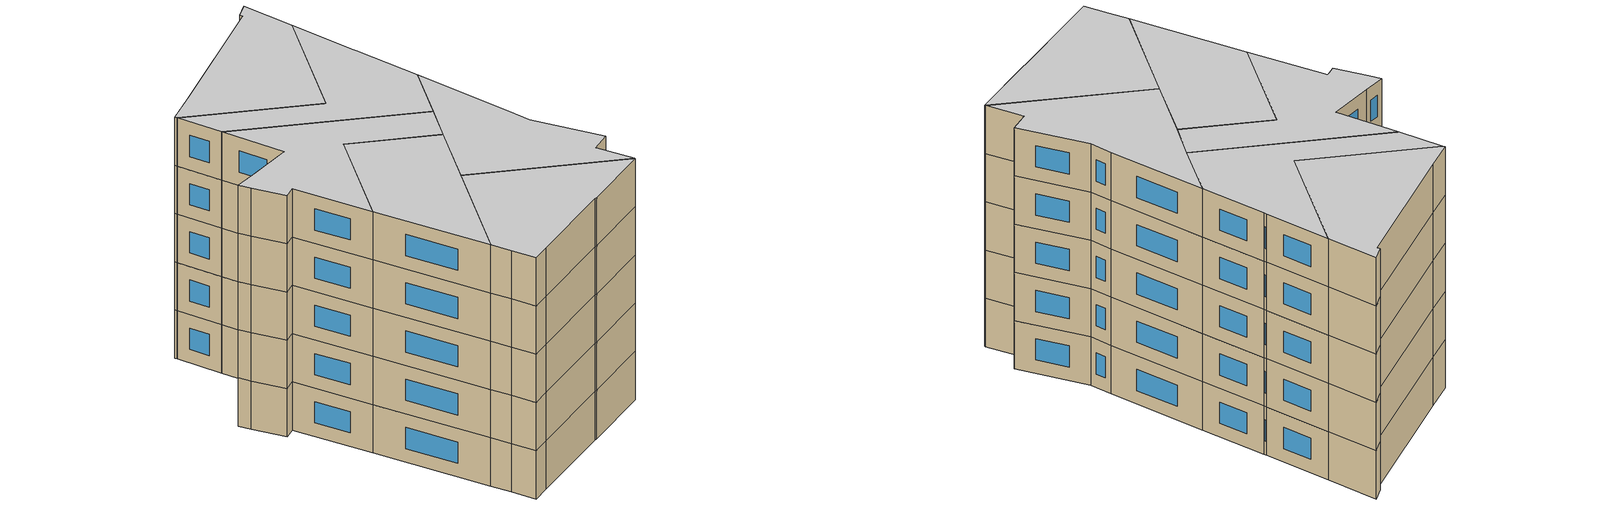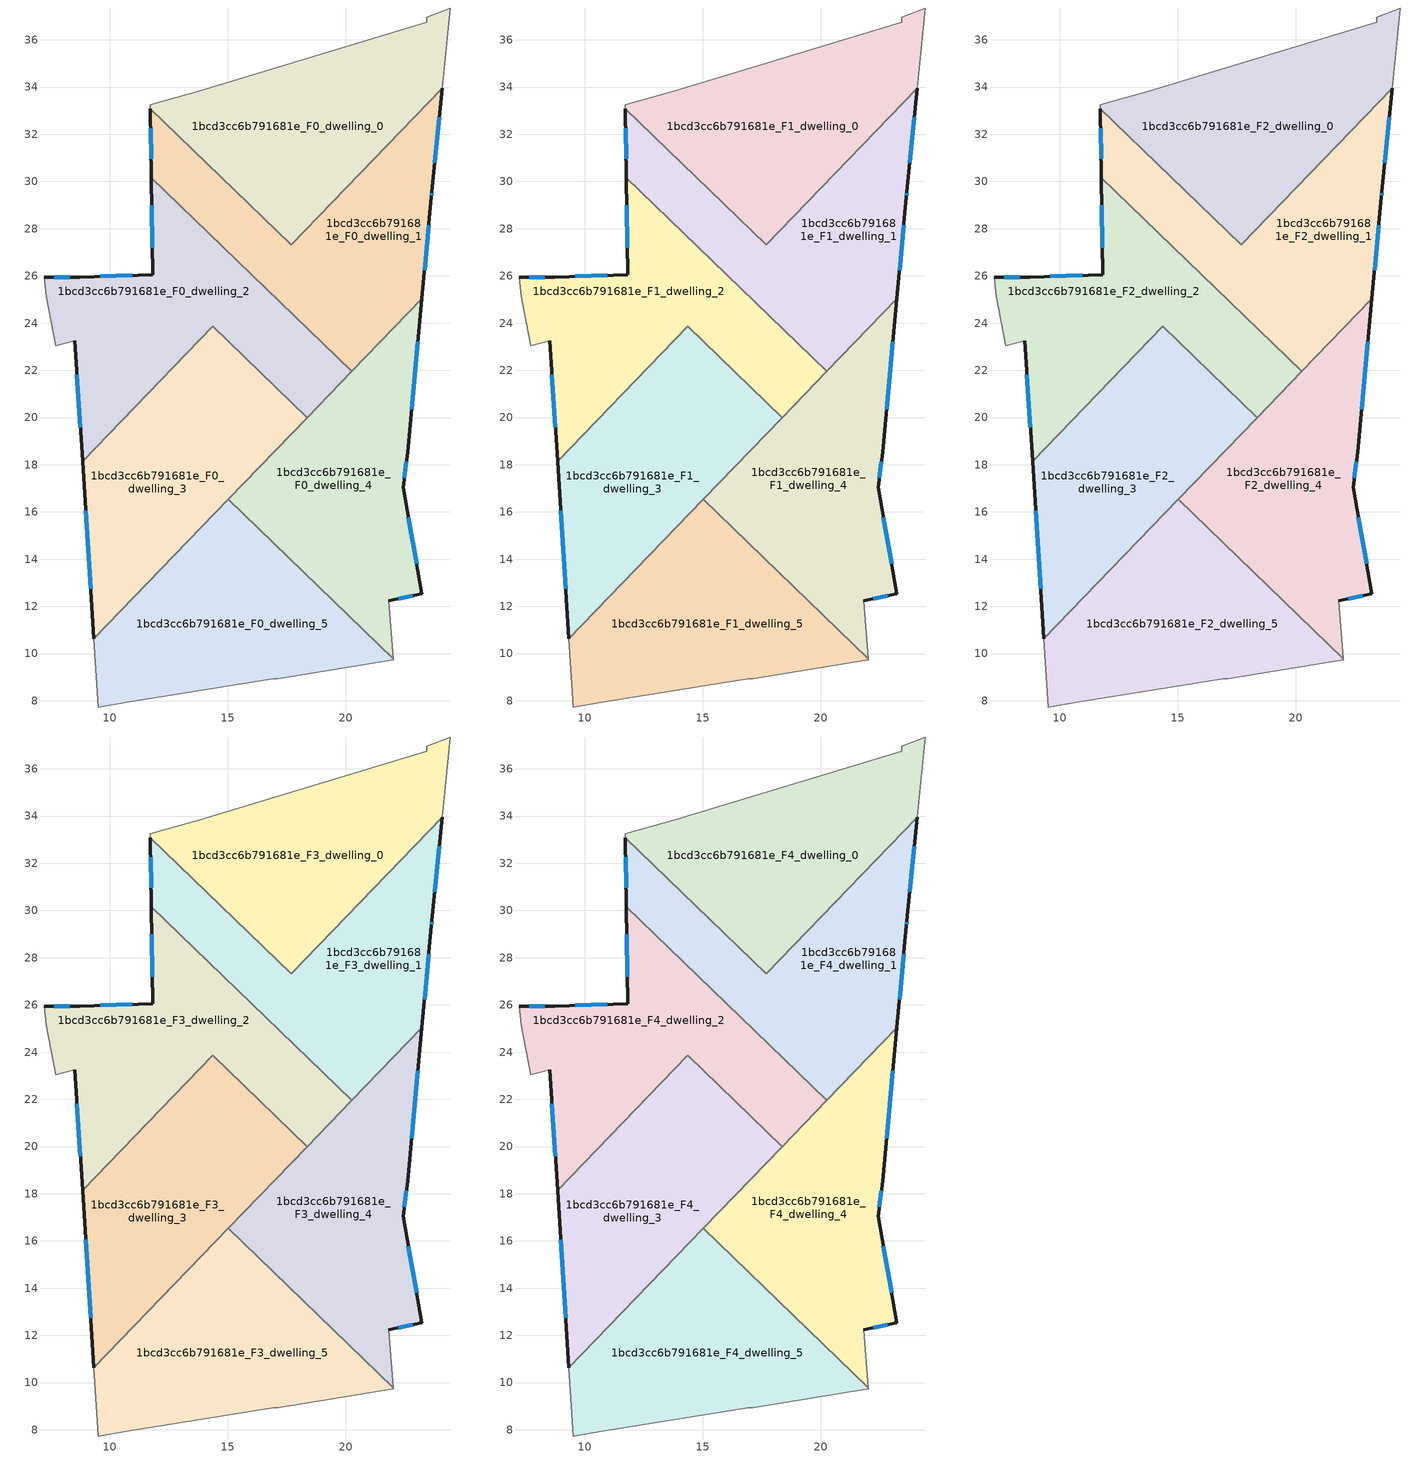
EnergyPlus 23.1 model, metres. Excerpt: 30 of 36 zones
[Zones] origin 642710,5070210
1bcd3cc6b791681e_F0_dwelling_0
 floor ground (EU_floor_Construction): 24.44,37.35 24.1,33.94 17.71,27.32 11.73,33.08 11.73,33.25 13.83,33.85 23.44,36.75 23.44,36.95 z0
 wall adiabatic (EU_wall_Construction): 24.1,33.94 24.44,37.35 23.44,36.95 23.44,36.75 13.83,33.85 11.73,33.25 11.73,33.08 z0:3
 wall to 1bcd3cc6b791681e_F0_dwelling_1 (EU_wall_Construction): 11.73,33.08 17.71,27.32 24.1,33.94 z0:3
1bcd3cc6b791681e_F0_dwelling_1
 floor ground (EU_floor_Construction): 24.1,33.94 23.66,29.57 23.64,29.35 23.24,25.03 20.27,21.95 11.78,30.15 11.73,33.08 17.71,27.32 z0
 wall outside (EU_wall_Construction): 23.24,25.03 23.64,29.35 23.66,29.57 24.1,33.94 / 11.73,33.08 11.78,30.15 z0:3
 wall to 1bcd3cc6b791681e_F0_dwelling_2 (EU_wall_Construction): 11.77,30.15 20.27,21.95 z0:3
 wall to 1bcd3cc6b791681e_F0_dwelling_4 (EU_wall_Construction): 20.27,21.95 23.24,25.03 z0:3
 window (EU_Window_Construction): 23.79,30.8 23.98,32.72 / 23.65,29.41 23.66,29.51 / 23.35,26.24 23.53,28.14 / 11.75,32.26 11.76,30.97 z0.84:2.16
1bcd3cc6b791681e_F0_dwelling_2
 floor ground (EU_floor_Construction): 20.27,21.95 18.38,20 14.38,23.87 8.86,18.15 8.53,23.25 7.73,23.04 7.33,25.15 7.23,25.95 8.73,25.95 11.83,26.05 11.78,30.15 z0
 wall outside (EU_wall_Construction): 11.78,30.15 11.83,26.05 8.73,25.95 7.23,25.95 / 8.53,23.25 8.86,18.15 z0:3
 wall adiabatic (EU_wall_Construction): 7.23,25.95 7.33,25.15 7.73,23.04 8.53,23.25 z0:3
 wall to 1bcd3cc6b791681e_F0_dwelling_3 (EU_wall_Construction): 8.86,18.15 14.38,23.87 18.38,20 z0:3
 wall to 1bcd3cc6b791681e_F0_dwelling_4 (EU_wall_Construction): 18.38,20 20.27,21.95 z0:3
 window (EU_Window_Construction): 8.31,25.95 7.65,25.95 / 10.96,26.02 9.6,25.97 / 11.79,29 11.81,27.2 / 8.62,21.82 8.76,19.58 z0.84:2.16
1bcd3cc6b791681e_F0_dwelling_3
 floor ground (EU_floor_Construction): 18.38,20 9.34,10.63 8.86,18.15 14.38,23.87 z0
 wall outside (EU_wall_Construction): 8.86,18.15 9.34,10.63 z0:3
 wall to 1bcd3cc6b791681e_F0_dwelling_5 (EU_wall_Construction): 9.34,10.63 15.03,16.53 z0:3
 wall to 1bcd3cc6b791681e_F0_dwelling_4 (EU_wall_Construction): 15.03,16.53 18.38,20 z0:3
 window (EU_Window_Construction): 8.99,16.04 9.21,12.74 z0.84:2.16
1bcd3cc6b791681e_F0_dwelling_4
 floor ground (EU_floor_Construction): 23.24,25.03 22.64,18.54 22.44,17.04 23.23,12.53 21.83,12.23 22.03,9.78 15.04,16.53 z0
 wall outside (EU_wall_Construction): 21.83,12.23 23.23,12.53 22.44,17.04 22.64,18.54 23.24,25.03 z0:3
 wall adiabatic (EU_wall_Construction): 22.03,9.78 21.83,12.23 z0:3
 wall to 1bcd3cc6b791681e_F0_dwelling_5 (EU_wall_Construction): 15.03,16.53 22.03,9.78 z0:3
 window (EU_Window_Construction): 22.8,20.36 23.07,23.21 / 22.49,17.46 22.58,18.12 / 23.01,13.79 22.66,15.78 / 22.23,12.32 22.84,12.45 z0.84:2.16
1bcd3cc6b791681e_F0_dwelling_5
 floor ground (EU_floor_Construction): 22.03,9.78 22.03,9.73 17.13,8.93 16.93,8.93 10.72,7.93 9.52,7.73 9.43,9.33 9.34,10.63 15.04,16.53 z0
 wall adiabatic (EU_wall_Construction): 9.34,10.63 9.43,9.33 9.52,7.73 10.72,7.93 16.93,8.93 17.13,8.93 22.03,9.73 22.03,9.78 z0:3
1bcd3cc6b791681e_F1_dwelling_0
 floor to 1bcd3cc6b791681e_F0_dwelling_0 (EU_floor_Construction): 24.44,37.35 24.1,33.94 17.71,27.32 11.73,33.08 11.73,33.25 13.83,33.85 23.44,36.75 23.44,36.95 z3
 wall adiabatic (EU_wall_Construction): 24.1,33.94 24.44,37.35 23.44,36.95 23.44,36.75 13.83,33.85 11.73,33.25 11.73,33.08 z3:6
 wall to 1bcd3cc6b791681e_F1_dwelling_1 (EU_wall_Construction): 11.73,33.08 17.71,27.32 24.1,33.94 z3:6
1bcd3cc6b791681e_F1_dwelling_1
 floor to 1bcd3cc6b791681e_F0_dwelling_1 (EU_floor_Construction): 24.1,33.94 23.66,29.57 23.64,29.35 23.24,25.03 20.27,21.95 11.77,30.15 11.73,33.08 17.71,27.32 z3
 wall outside (EU_wall_Construction): 23.24,25.03 23.64,29.35 23.66,29.57 24.1,33.94 / 11.73,33.08 11.78,30.15 z3:6
 wall to 1bcd3cc6b791681e_F1_dwelling_2 (EU_wall_Construction): 11.77,30.15 20.27,21.95 z3:6
 wall to 1bcd3cc6b791681e_F1_dwelling_4 (EU_wall_Construction): 20.27,21.95 23.24,25.03 z3:6
 window (EU_Window_Construction): 23.79,30.8 23.98,32.72 / 23.65,29.41 23.66,29.51 / 23.35,26.24 23.53,28.14 / 11.75,32.26 11.76,30.97 z3.84:5.16
1bcd3cc6b791681e_F1_dwelling_2
 floor to 1bcd3cc6b791681e_F0_dwelling_2 (EU_floor_Construction): 20.27,21.95 18.38,20 14.38,23.87 8.86,18.15 8.53,23.25 7.73,23.04 7.33,25.15 7.23,25.95 8.73,25.95 11.83,26.05 11.77,30.15 z3
 wall outside (EU_wall_Construction): 11.78,30.15 11.83,26.05 8.73,25.95 7.23,25.95 / 8.53,23.25 8.86,18.15 z3:6
 wall adiabatic (EU_wall_Construction): 7.23,25.95 7.33,25.15 7.73,23.04 8.53,23.25 z3:6
 wall to 1bcd3cc6b791681e_F1_dwelling_3 (EU_wall_Construction): 8.86,18.15 14.38,23.87 18.38,20 z3:6
 wall to 1bcd3cc6b791681e_F1_dwelling_4 (EU_wall_Construction): 18.38,20 20.27,21.95 z3:6
 window (EU_Window_Construction): 8.31,25.95 7.65,25.95 / 10.96,26.02 9.6,25.97 / 11.79,29 11.81,27.2 / 8.62,21.82 8.76,19.58 z3.84:5.16
1bcd3cc6b791681e_F1_dwelling_3
 floor to 1bcd3cc6b791681e_F0_dwelling_3 (EU_floor_Construction): 18.38,20 9.34,10.63 8.86,18.15 14.38,23.87 z3
 wall outside (EU_wall_Construction): 8.86,18.15 9.34,10.63 z3:6
 wall to 1bcd3cc6b791681e_F1_dwelling_5 (EU_wall_Construction): 9.34,10.63 15.03,16.53 z3:6
 wall to 1bcd3cc6b791681e_F1_dwelling_4 (EU_wall_Construction): 15.03,16.53 18.38,20 z3:6
 window (EU_Window_Construction): 8.99,16.04 9.21,12.74 z3.84:5.16
1bcd3cc6b791681e_F1_dwelling_4
 floor to 1bcd3cc6b791681e_F0_dwelling_4 (EU_floor_Construction): 23.24,25.03 22.64,18.54 22.44,17.04 23.23,12.53 21.83,12.23 22.03,9.78 15.03,16.53 z3
 wall outside (EU_wall_Construction): 21.83,12.23 23.23,12.53 22.44,17.04 22.64,18.54 23.24,25.03 z3:6
 wall adiabatic (EU_wall_Construction): 22.03,9.78 21.83,12.23 z3:6
 wall to 1bcd3cc6b791681e_F1_dwelling_5 (EU_wall_Construction): 15.03,16.53 22.03,9.78 z3:6
 window (EU_Window_Construction): 22.8,20.36 23.07,23.21 / 22.49,17.46 22.58,18.12 / 23.01,13.79 22.66,15.78 / 22.23,12.32 22.84,12.45 z3.84:5.16
1bcd3cc6b791681e_F1_dwelling_5
 floor to 1bcd3cc6b791681e_F0_dwelling_5 (EU_floor_Construction): 22.03,9.78 22.03,9.73 17.13,8.93 16.93,8.93 10.72,7.93 9.52,7.73 9.42,9.33 9.34,10.63 15.03,16.53 z3
 wall adiabatic (EU_wall_Construction): 9.34,10.63 9.43,9.33 9.52,7.73 10.72,7.93 16.93,8.93 17.13,8.93 22.03,9.73 22.03,9.78 z3:6
1bcd3cc6b791681e_F2_dwelling_0
 floor to 1bcd3cc6b791681e_F1_dwelling_0 (EU_floor_Construction): 24.44,37.35 24.1,33.94 17.71,27.32 11.73,33.08 11.73,33.25 13.83,33.85 23.44,36.75 23.44,36.95 z6
 wall adiabatic (EU_wall_Construction): 24.1,33.94 24.44,37.35 23.44,36.95 23.44,36.75 13.83,33.85 11.73,33.25 11.73,33.08 z6:9
 wall to 1bcd3cc6b791681e_F2_dwelling_1 (EU_wall_Construction): 11.73,33.08 17.71,27.32 24.1,33.94 z6:9
1bcd3cc6b791681e_F2_dwelling_1
 floor to 1bcd3cc6b791681e_F1_dwelling_1 (EU_floor_Construction): 24.1,33.94 23.66,29.57 23.64,29.35 23.24,25.03 20.27,21.95 11.77,30.15 11.73,33.08 17.71,27.32 z6
 wall outside (EU_wall_Construction): 23.24,25.03 23.64,29.35 23.66,29.57 24.1,33.94 / 11.73,33.08 11.78,30.15 z6:9
 wall to 1bcd3cc6b791681e_F2_dwelling_2 (EU_wall_Construction): 11.77,30.15 20.27,21.95 z6:9
 wall to 1bcd3cc6b791681e_F2_dwelling_4 (EU_wall_Construction): 20.27,21.95 23.24,25.03 z6:9
 window (EU_Window_Construction): 23.79,30.8 23.98,32.72 / 23.65,29.41 23.66,29.51 / 23.35,26.24 23.53,28.14 / 11.75,32.26 11.76,30.97 z6.84:8.16
1bcd3cc6b791681e_F2_dwelling_2
 floor to 1bcd3cc6b791681e_F1_dwelling_2 (EU_floor_Construction): 20.27,21.95 18.38,20 14.38,23.87 8.86,18.15 8.53,23.25 7.73,23.04 7.33,25.15 7.23,25.95 8.73,25.95 11.83,26.05 11.77,30.15 z6
 wall outside (EU_wall_Construction): 11.78,30.15 11.83,26.05 8.73,25.95 7.23,25.95 / 8.53,23.25 8.86,18.15 z6:9
 wall adiabatic (EU_wall_Construction): 7.23,25.95 7.33,25.15 7.73,23.04 8.53,23.25 z6:9
 wall to 1bcd3cc6b791681e_F2_dwelling_3 (EU_wall_Construction): 8.86,18.15 14.38,23.87 18.38,20 z6:9
 wall to 1bcd3cc6b791681e_F2_dwelling_4 (EU_wall_Construction): 18.38,20 20.27,21.95 z6:9
 window (EU_Window_Construction): 8.31,25.95 7.65,25.95 / 10.96,26.02 9.6,25.97 / 11.79,29 11.81,27.2 / 8.62,21.82 8.76,19.58 z6.84:8.16
1bcd3cc6b791681e_F2_dwelling_3
 floor to 1bcd3cc6b791681e_F1_dwelling_3 (EU_floor_Construction): 18.38,20 9.34,10.63 8.86,18.15 14.38,23.87 z6
 wall outside (EU_wall_Construction): 8.86,18.15 9.34,10.63 z6:9
 wall to 1bcd3cc6b791681e_F2_dwelling_5 (EU_wall_Construction): 9.34,10.63 15.03,16.53 z6:9
 wall to 1bcd3cc6b791681e_F2_dwelling_4 (EU_wall_Construction): 15.03,16.53 18.38,20 z6:9
 window (EU_Window_Construction): 8.99,16.04 9.21,12.74 z6.84:8.16
1bcd3cc6b791681e_F2_dwelling_4
 floor to 1bcd3cc6b791681e_F1_dwelling_4 (EU_floor_Construction): 23.24,25.03 22.64,18.54 22.44,17.04 23.23,12.53 21.83,12.23 22.03,9.78 15.03,16.53 z6
 wall outside (EU_wall_Construction): 21.83,12.23 23.23,12.53 22.44,17.04 22.64,18.54 23.24,25.03 z6:9
 wall adiabatic (EU_wall_Construction): 22.03,9.78 21.83,12.23 z6:9
 wall to 1bcd3cc6b791681e_F2_dwelling_5 (EU_wall_Construction): 15.03,16.53 22.03,9.78 z6:9
 window (EU_Window_Construction): 22.8,20.36 23.07,23.21 / 22.49,17.46 22.58,18.12 / 23.01,13.79 22.66,15.78 / 22.23,12.32 22.84,12.45 z6.84:8.16
1bcd3cc6b791681e_F2_dwelling_5
 floor to 1bcd3cc6b791681e_F1_dwelling_5 (EU_floor_Construction): 22.03,9.78 22.03,9.73 17.13,8.93 16.93,8.93 10.72,7.93 9.52,7.73 9.42,9.33 9.34,10.63 15.03,16.53 z6
 wall adiabatic (EU_wall_Construction): 9.34,10.63 9.43,9.33 9.52,7.73 10.72,7.93 16.93,8.93 17.13,8.93 22.03,9.73 22.03,9.78 z6:9
1bcd3cc6b791681e_F3_dwelling_0
 floor to 1bcd3cc6b791681e_F2_dwelling_0 (EU_floor_Construction): 24.44,37.35 24.1,33.94 17.71,27.32 11.73,33.08 11.73,33.25 13.83,33.85 23.44,36.75 23.44,36.95 z9
 wall adiabatic (EU_wall_Construction): 24.1,33.94 24.44,37.35 23.44,36.95 23.44,36.75 13.83,33.85 11.73,33.25 11.73,33.08 z9:12
 wall to 1bcd3cc6b791681e_F3_dwelling_1 (EU_wall_Construction): 11.73,33.08 17.71,27.32 24.1,33.94 z9:12
1bcd3cc6b791681e_F3_dwelling_1
 floor to 1bcd3cc6b791681e_F2_dwelling_1 (EU_floor_Construction): 24.1,33.94 23.66,29.57 23.64,29.35 23.24,25.03 20.27,21.95 11.77,30.15 11.73,33.08 17.71,27.32 z9
 wall outside (EU_wall_Construction): 23.24,25.03 23.64,29.35 23.66,29.57 24.1,33.94 / 11.73,33.08 11.78,30.15 z9:12
 wall to 1bcd3cc6b791681e_F3_dwelling_2 (EU_wall_Construction): 11.77,30.15 20.27,21.95 z9:12
 wall to 1bcd3cc6b791681e_F3_dwelling_4 (EU_wall_Construction): 20.27,21.95 23.24,25.03 z9:12
 window (EU_Window_Construction): 23.79,30.8 23.98,32.72 / 23.65,29.41 23.66,29.51 / 23.35,26.24 23.53,28.14 / 11.75,32.26 11.76,30.97 z9.84:11.16
1bcd3cc6b791681e_F3_dwelling_2
 floor to 1bcd3cc6b791681e_F2_dwelling_2 (EU_floor_Construction): 20.27,21.95 18.38,20 14.38,23.87 8.86,18.15 8.53,23.25 7.73,23.04 7.33,25.15 7.23,25.95 8.73,25.95 11.83,26.05 11.77,30.15 z9
 wall outside (EU_wall_Construction): 11.78,30.15 11.83,26.05 8.73,25.95 7.23,25.95 / 8.53,23.25 8.86,18.15 z9:12
 wall adiabatic (EU_wall_Construction): 7.23,25.95 7.33,25.15 7.73,23.04 8.53,23.25 z9:12
 wall to 1bcd3cc6b791681e_F3_dwelling_3 (EU_wall_Construction): 8.86,18.15 14.38,23.87 18.38,20 z9:12
 wall to 1bcd3cc6b791681e_F3_dwelling_4 (EU_wall_Construction): 18.38,20 20.27,21.95 z9:12
 window (EU_Window_Construction): 8.31,25.95 7.65,25.95 / 10.96,26.02 9.6,25.97 / 11.79,29 11.81,27.2 / 8.62,21.82 8.76,19.58 z9.84:11.16
1bcd3cc6b791681e_F3_dwelling_3
 floor to 1bcd3cc6b791681e_F2_dwelling_3 (EU_floor_Construction): 18.38,20 9.34,10.63 8.86,18.15 14.38,23.87 z9
 wall outside (EU_wall_Construction): 8.86,18.15 9.34,10.63 z9:12
 wall to 1bcd3cc6b791681e_F3_dwelling_5 (EU_wall_Construction): 9.34,10.63 15.03,16.53 z9:12
 wall to 1bcd3cc6b791681e_F3_dwelling_4 (EU_wall_Construction): 15.03,16.53 18.38,20 z9:12
 window (EU_Window_Construction): 8.99,16.04 9.21,12.74 z9.84:11.16
1bcd3cc6b791681e_F3_dwelling_4
 floor to 1bcd3cc6b791681e_F2_dwelling_4 (EU_floor_Construction): 23.24,25.03 22.64,18.54 22.44,17.04 23.23,12.53 21.83,12.23 22.03,9.78 15.03,16.53 z9
 wall outside (EU_wall_Construction): 21.83,12.23 23.23,12.53 22.44,17.04 22.64,18.54 23.24,25.03 z9:12
 wall adiabatic (EU_wall_Construction): 22.03,9.78 21.83,12.23 z9:12
 wall to 1bcd3cc6b791681e_F3_dwelling_5 (EU_wall_Construction): 15.03,16.53 22.03,9.78 z9:12
 window (EU_Window_Construction): 22.8,20.36 23.07,23.21 / 22.49,17.46 22.58,18.12 / 23.01,13.79 22.66,15.78 / 22.23,12.32 22.84,12.45 z9.84:11.16
1bcd3cc6b791681e_F3_dwelling_5
 floor to 1bcd3cc6b791681e_F2_dwelling_5 (EU_floor_Construction): 22.03,9.78 22.03,9.73 17.13,8.93 16.93,8.93 10.72,7.93 9.52,7.73 9.42,9.33 9.34,10.63 15.03,16.53 z9
 wall adiabatic (EU_wall_Construction): 9.34,10.63 9.43,9.33 9.52,7.73 10.72,7.93 16.93,8.93 17.13,8.93 22.03,9.73 22.03,9.78 z9:12
1bcd3cc6b791681e_F4_dwelling_0
 floor to 1bcd3cc6b791681e_F3_dwelling_0 (EU_floor_Construction): 24.44,37.35 24.1,33.94 17.71,27.32 11.73,33.08 11.73,33.25 13.83,33.85 23.44,36.75 23.44,36.95 z12
 wall adiabatic (EU_wall_Construction): 24.1,33.94 24.44,37.35 23.44,36.95 23.44,36.75 13.83,33.85 11.73,33.25 11.73,33.08 z12:15
 wall to 1bcd3cc6b791681e_F4_dwelling_1 (EU_wall_Construction): 11.73,33.08 17.71,27.32 24.1,33.94 z12:15
 ceiling to 1bcd3cc6b791681e_F5_dwelling_0 (EU_floor_Construction): 24.1,33.94 24.44,37.35 23.44,36.95 23.44,36.75 13.83,33.85 11.73,33.25 11.73,33.08 17.71,27.32 z15
1bcd3cc6b791681e_F4_dwelling_1
 floor to 1bcd3cc6b791681e_F3_dwelling_1 (EU_floor_Construction): 24.1,33.94 23.66,29.57 23.64,29.35 23.24,25.03 20.27,21.95 11.77,30.15 11.73,33.08 17.71,27.32 z12
 wall outside (EU_wall_Construction): 23.24,25.03 23.64,29.35 23.66,29.57 24.1,33.94 / 11.73,33.08 11.78,30.15 z12:15
 wall to 1bcd3cc6b791681e_F4_dwelling_2 (EU_wall_Construction): 11.77,30.15 20.27,21.95 z12:15
 wall to 1bcd3cc6b791681e_F4_dwelling_4 (EU_wall_Construction): 20.27,21.95 23.24,25.03 z12:15
 window (EU_Window_Construction): 23.79,30.8 23.98,32.72 / 23.65,29.41 23.66,29.51 / 23.35,26.24 23.53,28.14 / 11.75,32.26 11.76,30.97 z12.84:14.16
 ceiling to 1bcd3cc6b791681e_F5_dwelling_1 (EU_floor_Construction): 23.24,25.03 23.64,29.35 23.66,29.57 24.1,33.94 17.71,27.32 11.73,33.08 11.77,30.15 20.27,21.95 z15
1bcd3cc6b791681e_F4_dwelling_2
 floor to 1bcd3cc6b791681e_F3_dwelling_2 (EU_floor_Construction): 20.27,21.95 18.38,20 14.38,23.87 8.86,18.15 8.53,23.25 7.73,23.04 7.33,25.15 7.23,25.95 8.73,25.95 11.83,26.05 11.77,30.15 z12
 wall outside (EU_wall_Construction): 11.78,30.15 11.83,26.05 8.73,25.95 7.23,25.95 / 8.53,23.25 8.86,18.15 z12:15
 wall adiabatic (EU_wall_Construction): 7.23,25.95 7.33,25.15 7.73,23.04 8.53,23.25 z12:15
 wall to 1bcd3cc6b791681e_F4_dwelling_3 (EU_wall_Construction): 8.86,18.15 14.38,23.87 18.38,20 z12:15
 wall to 1bcd3cc6b791681e_F4_dwelling_4 (EU_wall_Construction): 18.38,20 20.27,21.95 z12:15
 window (EU_Window_Construction): 8.31,25.95 7.65,25.95 / 10.96,26.02 9.6,25.97 / 11.79,29 11.81,27.2 / 8.62,21.82 8.76,19.58 z12.84:14.16
 ceiling to 1bcd3cc6b791681e_F5_dwelling_2 (EU_floor_Construction): 18.38,20 20.27,21.95 11.77,30.15 11.83,26.05 8.73,25.95 7.23,25.95 7.33,25.15 7.73,23.04 8.53,23.25 8.86,18.15 14.38,23.87 z15
1bcd3cc6b791681e_F4_dwelling_3
 floor to 1bcd3cc6b791681e_F3_dwelling_3 (EU_floor_Construction): 18.38,20 9.34,10.63 8.86,18.15 14.38,23.87 z12
 wall outside (EU_wall_Construction): 8.86,18.15 9.34,10.63 z12:15
 wall to 1bcd3cc6b791681e_F4_dwelling_5 (EU_wall_Construction): 9.34,10.63 15.03,16.53 z12:15
 wall to 1bcd3cc6b791681e_F4_dwelling_4 (EU_wall_Construction): 15.03,16.53 18.38,20 z12:15
 window (EU_Window_Construction): 8.99,16.04 9.21,12.74 z12.84:14.16
 ceiling to 1bcd3cc6b791681e_F5_dwelling_3 (EU_floor_Construction): 9.34,10.63 18.38,20 14.38,23.87 8.86,18.15 z15
1bcd3cc6b791681e_F4_dwelling_4
 floor to 1bcd3cc6b791681e_F3_dwelling_4 (EU_floor_Construction): 23.24,25.03 22.64,18.54 22.44,17.04 23.23,12.53 21.83,12.23 22.03,9.78 15.03,16.53 z12
 wall outside (EU_wall_Construction): 21.83,12.23 23.23,12.53 22.44,17.04 22.64,18.54 23.24,25.03 z12:15
 wall adiabatic (EU_wall_Construction): 22.03,9.78 21.83,12.23 z12:15
 wall to 1bcd3cc6b791681e_F4_dwelling_5 (EU_wall_Construction): 15.03,16.53 22.03,9.78 z12:15
 window (EU_Window_Construction): 22.8,20.36 23.07,23.21 / 22.49,17.46 22.58,18.12 / 23.01,13.79 22.66,15.78 / 22.23,12.32 22.84,12.45 z12.84:14.16
 ceiling to 1bcd3cc6b791681e_F5_dwelling_4 (EU_floor_Construction): 22.03,9.78 21.83,12.23 23.23,12.53 22.44,17.04 22.64,18.54 23.24,25.03 15.03,16.53 z15
1bcd3cc6b791681e_F4_dwelling_5
 floor to 1bcd3cc6b791681e_F3_dwelling_5 (EU_floor_Construction): 22.03,9.78 22.03,9.73 17.13,8.93 16.93,8.93 10.72,7.93 9.52,7.73 9.42,9.33 9.34,10.63 15.03,16.53 z12
 wall adiabatic (EU_wall_Construction): 9.34,10.63 9.43,9.33 9.52,7.73 10.72,7.93 16.93,8.93 17.13,8.93 22.03,9.73 22.03,9.78 z12:15
 ceiling to 1bcd3cc6b791681e_F5_dwelling_5 (EU_floor_Construction): 22.03,9.73 22.03,9.78 15.03,16.53 9.34,10.63 9.42,9.33 9.52,7.73 10.72,7.93 16.93,8.93 17.13,8.93 z15
[Building]
EU S2 Campaign: North Axis=0; Terrain=City; Solar Distribution=FullExterior
[Site:Location]
Lyon-Bron: Latitude=45.75; Longitude=5; Time Zone=1; Elevation=198
[SizingPeriod:WeatherFileDays]
AnnualSizingPeriod: Begin Month=1; Begin Day of Month=1; End Month=12; End Day of Month=31; Day of Week for Start Day=Monday; Use Weather File Daylight Saving Period=No; Use Weather File Rain and Snow Indicators=No
[MATERIAL]
EU_InternalMass_Material: Roughness=MediumRough; Thickness=0.1; Conductivity=1; Density=1800; Specific Heat=900; Thermal Absorptance=0.9; Solar Absorptance=0.7; Visible Absorptance=0.7
[MATERIAL:NOMASS] Roughness=MediumRough; Thermal Absorptance=0.9; Solar Absorptance=0.7; Visible Absorptance=0.7
Name | Thermal Resistance
EU_wall_NoMass | 0.776494
EU_floor_NoMass | 0.421597
[WINDOWMATERIAL:SIMPLEGLAZINGSYSTEM]
EU_Window_SimpleGlazing: UFactor=4.24961; Solar Heat Gain Coefficient=0.83; Visible Transmittance=0.83
[CONSTRUCTION]
EU_wall_Construction: EU_wall_NoMass
EU_floor_Construction: EU_floor_NoMass
EU_Window_Construction: EU_Window_SimpleGlazing
EU_InternalMass_Construction: EU_InternalMass_Material
[ZONE] Type=1; Multiplier=1; Ceiling Height=autocalculate; Floor Area=autocalculate; Part of Total Floor Area=Yes
Name | Volume
1bcd3cc6b791681e_F0_dwelling_0; 1bcd3cc6b791681e_F0_dwelling_1; 1bcd3cc6b791681e_F1_dwelling_1; 1bcd3cc6b791681e_F2_dwelling_1; 1bcd3cc6b791681e_F3_dwelling_1; 1bcd3cc6b791681e_F4_dwelling_1 | 175.18
1bcd3cc6b791681e_F1_dwelling_0; 1bcd3cc6b791681e_F2_dwelling_0; 1bcd3cc6b791681e_F3_dwelling_0; 1bcd3cc6b791681e_F4_dwelling_0 | 175.181
1bcd3cc6b791681e_F0_dwelling_2; 1bcd3cc6b791681e_F1_dwelling_2; 1bcd3cc6b791681e_F2_dwelling_2; 1bcd3cc6b791681e_F3_dwelling_2; 1bcd3cc6b791681e_F4_dwelling_2 | 175.185
1bcd3cc6b791681e_F0_dwelling_3; 1bcd3cc6b791681e_F1_dwelling_3; 1bcd3cc6b791681e_F2_dwelling_3; 1bcd3cc6b791681e_F3_dwelling_3; 1bcd3cc6b791681e_F4_dwelling_3 | 175.176
1bcd3cc6b791681e_F0_dwelling_4 | 175.178
1bcd3cc6b791681e_F1_dwelling_4; 1bcd3cc6b791681e_F2_dwelling_4; 1bcd3cc6b791681e_F3_dwelling_4; 1bcd3cc6b791681e_F4_dwelling_4 | 175.179
1bcd3cc6b791681e_F0_dwelling_5 | 175.199
1bcd3cc6b791681e_F1_dwelling_5; 1bcd3cc6b791681e_F2_dwelling_5; 1bcd3cc6b791681e_F3_dwelling_5; 1bcd3cc6b791681e_F4_dwelling_5 | 175.198
[INTERNALMASS] Construction=EU_InternalMass_Construction
Name | Zone or ZoneList | Surface Area
1bcd3cc6b791681e_F0_dwelling_0_EU_InternalMass | 1bcd3cc6b791681e_F0_dwelling_0 | 58.3908
1bcd3cc6b791681e_F0_dwelling_1_EU_InternalMass | 1bcd3cc6b791681e_F0_dwelling_1 | 58.3934
1bcd3cc6b791681e_F0_dwelling_2_EU_InternalMass | 1bcd3cc6b791681e_F0_dwelling_2 | 58.3953
1bcd3cc6b791681e_F0_dwelling_3_EU_InternalMass | 1bcd3cc6b791681e_F0_dwelling_3 | 58.3938
1bcd3cc6b791681e_F0_dwelling_4_EU_InternalMass | 1bcd3cc6b791681e_F0_dwelling_4 | 58.3937
1bcd3cc6b791681e_F0_dwelling_5_EU_InternalMass | 1bcd3cc6b791681e_F0_dwelling_5 | 58.3987
1bcd3cc6b791681e_F1_dwelling_0_EU_InternalMass | 1bcd3cc6b791681e_F1_dwelling_0 | 58.3908
1bcd3cc6b791681e_F1_dwelling_1_EU_InternalMass | 1bcd3cc6b791681e_F1_dwelling_1 | 58.3934
1bcd3cc6b791681e_F1_dwelling_2_EU_InternalMass | 1bcd3cc6b791681e_F1_dwelling_2 | 58.3953
1bcd3cc6b791681e_F1_dwelling_3_EU_InternalMass | 1bcd3cc6b791681e_F1_dwelling_3 | 58.3938
1bcd3cc6b791681e_F1_dwelling_4_EU_InternalMass | 1bcd3cc6b791681e_F1_dwelling_4 | 58.3937
1bcd3cc6b791681e_F1_dwelling_5_EU_InternalMass | 1bcd3cc6b791681e_F1_dwelling_5 | 58.3987
1bcd3cc6b791681e_F2_dwelling_0_EU_InternalMass | 1bcd3cc6b791681e_F2_dwelling_0 | 58.3908
1bcd3cc6b791681e_F2_dwelling_1_EU_InternalMass | 1bcd3cc6b791681e_F2_dwelling_1 | 58.3934
1bcd3cc6b791681e_F2_dwelling_2_EU_InternalMass | 1bcd3cc6b791681e_F2_dwelling_2 | 58.3953
1bcd3cc6b791681e_F2_dwelling_3_EU_InternalMass | 1bcd3cc6b791681e_F2_dwelling_3 | 58.3938
1bcd3cc6b791681e_F2_dwelling_4_EU_InternalMass | 1bcd3cc6b791681e_F2_dwelling_4 | 58.3937
1bcd3cc6b791681e_F2_dwelling_5_EU_InternalMass | 1bcd3cc6b791681e_F2_dwelling_5 | 58.3987
1bcd3cc6b791681e_F3_dwelling_0_EU_InternalMass | 1bcd3cc6b791681e_F3_dwelling_0 | 58.3908
1bcd3cc6b791681e_F3_dwelling_1_EU_InternalMass | 1bcd3cc6b791681e_F3_dwelling_1 | 58.3934
1bcd3cc6b791681e_F3_dwelling_2_EU_InternalMass | 1bcd3cc6b791681e_F3_dwelling_2 | 58.3953
1bcd3cc6b791681e_F3_dwelling_3_EU_InternalMass | 1bcd3cc6b791681e_F3_dwelling_3 | 58.3938
1bcd3cc6b791681e_F3_dwelling_4_EU_InternalMass | 1bcd3cc6b791681e_F3_dwelling_4 | 58.3937
1bcd3cc6b791681e_F3_dwelling_5_EU_InternalMass | 1bcd3cc6b791681e_F3_dwelling_5 | 58.3987
1bcd3cc6b791681e_F4_dwelling_0_EU_InternalMass | 1bcd3cc6b791681e_F4_dwelling_0 | 58.3908
1bcd3cc6b791681e_F4_dwelling_1_EU_InternalMass | 1bcd3cc6b791681e_F4_dwelling_1 | 58.3934
1bcd3cc6b791681e_F4_dwelling_2_EU_InternalMass | 1bcd3cc6b791681e_F4_dwelling_2 | 58.3953
1bcd3cc6b791681e_F4_dwelling_3_EU_InternalMass | 1bcd3cc6b791681e_F4_dwelling_3 | 58.3938
1bcd3cc6b791681e_F4_dwelling_4_EU_InternalMass | 1bcd3cc6b791681e_F4_dwelling_4 | 58.3937
1bcd3cc6b791681e_F4_dwelling_5_EU_InternalMass | 1bcd3cc6b791681e_F4_dwelling_5 | 58.3987
[OTHEREQUIPMENT] Fuel Type=Electricity; Design Level Calculation Method=Watts/Area; Power per Zone Floor Area=1; Fraction Latent=0; Fraction Radiant=0; Fraction Lost=0; Carbon Dioxide Generation Rate=0; EndUse Subcategory=EU_Step8_InternalGains
Name | Zone or ZoneList or Space or SpaceList | Schedule
EU_Step8_InternalGain_1bcd3cc6b791681e_F0_dwelling_0_f000 | 1bcd3cc6b791681e_F0_dwelling_0 | EU_Step8_GainSchedule_1bcd3cc6b791681e_F0_dwelling_0_f000
EU_Step8_InternalGain_1bcd3cc6b791681e_F0_dwelling_1_f000 | 1bcd3cc6b791681e_F0_dwelling_1 | EU_Step8_GainSchedule_1bcd3cc6b791681e_F0_dwelling_1_f000
EU_Step8_InternalGain_1bcd3cc6b791681e_F0_dwelling_2_f000 | 1bcd3cc6b791681e_F0_dwelling_2 | EU_Step8_GainSchedule_1bcd3cc6b791681e_F0_dwelling_2_f000
EU_Step8_InternalGain_1bcd3cc6b791681e_F0_dwelling_3_f000 | 1bcd3cc6b791681e_F0_dwelling_3 | EU_Step8_GainSchedule_1bcd3cc6b791681e_F0_dwelling_3_f000
EU_Step8_InternalGain_1bcd3cc6b791681e_F0_dwelling_4_f000 | 1bcd3cc6b791681e_F0_dwelling_4 | EU_Step8_GainSchedule_1bcd3cc6b791681e_F0_dwelling_4_f000
EU_Step8_InternalGain_1bcd3cc6b791681e_F0_dwelling_5_f000 | 1bcd3cc6b791681e_F0_dwelling_5 | EU_Step8_GainSchedule_1bcd3cc6b791681e_F0_dwelling_5_f000
EU_Step8_InternalGain_1bcd3cc6b791681e_F1_dwelling_0_f000 | 1bcd3cc6b791681e_F1_dwelling_0 | EU_Step8_GainSchedule_1bcd3cc6b791681e_F1_dwelling_0_f000
EU_Step8_InternalGain_1bcd3cc6b791681e_F1_dwelling_1_f000 | 1bcd3cc6b791681e_F1_dwelling_1 | EU_Step8_GainSchedule_1bcd3cc6b791681e_F1_dwelling_1_f000
EU_Step8_InternalGain_1bcd3cc6b791681e_F1_dwelling_2_f000 | 1bcd3cc6b791681e_F1_dwelling_2 | EU_Step8_GainSchedule_1bcd3cc6b791681e_F1_dwelling_2_f000
EU_Step8_InternalGain_1bcd3cc6b791681e_F1_dwelling_3_f000 | 1bcd3cc6b791681e_F1_dwelling_3 | EU_Step8_GainSchedule_1bcd3cc6b791681e_F1_dwelling_3_f000
EU_Step8_InternalGain_1bcd3cc6b791681e_F1_dwelling_4_f000 | 1bcd3cc6b791681e_F1_dwelling_4 | EU_Step8_GainSchedule_1bcd3cc6b791681e_F1_dwelling_4_f000
EU_Step8_InternalGain_1bcd3cc6b791681e_F1_dwelling_5_f000 | 1bcd3cc6b791681e_F1_dwelling_5 | EU_Step8_GainSchedule_1bcd3cc6b791681e_F1_dwelling_5_f000
EU_Step8_InternalGain_1bcd3cc6b791681e_F2_dwelling_0_f000 | 1bcd3cc6b791681e_F2_dwelling_0 | EU_Step8_GainSchedule_1bcd3cc6b791681e_F2_dwelling_0_f000
EU_Step8_InternalGain_1bcd3cc6b791681e_F2_dwelling_1_f000 | 1bcd3cc6b791681e_F2_dwelling_1 | EU_Step8_GainSchedule_1bcd3cc6b791681e_F2_dwelling_1_f000
EU_Step8_InternalGain_1bcd3cc6b791681e_F2_dwelling_2_f000 | 1bcd3cc6b791681e_F2_dwelling_2 | EU_Step8_GainSchedule_1bcd3cc6b791681e_F2_dwelling_2_f000
EU_Step8_InternalGain_1bcd3cc6b791681e_F2_dwelling_3_f000 | 1bcd3cc6b791681e_F2_dwelling_3 | EU_Step8_GainSchedule_1bcd3cc6b791681e_F2_dwelling_3_f000
EU_Step8_InternalGain_1bcd3cc6b791681e_F2_dwelling_4_f000 | 1bcd3cc6b791681e_F2_dwelling_4 | EU_Step8_GainSchedule_1bcd3cc6b791681e_F2_dwelling_4_f000
EU_Step8_InternalGain_1bcd3cc6b791681e_F2_dwelling_5_f000 | 1bcd3cc6b791681e_F2_dwelling_5 | EU_Step8_GainSchedule_1bcd3cc6b791681e_F2_dwelling_5_f000
EU_Step8_InternalGain_1bcd3cc6b791681e_F3_dwelling_0_f000 | 1bcd3cc6b791681e_F3_dwelling_0 | EU_Step8_GainSchedule_1bcd3cc6b791681e_F3_dwelling_0_f000
EU_Step8_InternalGain_1bcd3cc6b791681e_F3_dwelling_1_f000 | 1bcd3cc6b791681e_F3_dwelling_1 | EU_Step8_GainSchedule_1bcd3cc6b791681e_F3_dwelling_1_f000
EU_Step8_InternalGain_1bcd3cc6b791681e_F3_dwelling_2_f000 | 1bcd3cc6b791681e_F3_dwelling_2 | EU_Step8_GainSchedule_1bcd3cc6b791681e_F3_dwelling_2_f000
EU_Step8_InternalGain_1bcd3cc6b791681e_F3_dwelling_3_f000 | 1bcd3cc6b791681e_F3_dwelling_3 | EU_Step8_GainSchedule_1bcd3cc6b791681e_F3_dwelling_3_f000
EU_Step8_InternalGain_1bcd3cc6b791681e_F3_dwelling_4_f000 | 1bcd3cc6b791681e_F3_dwelling_4 | EU_Step8_GainSchedule_1bcd3cc6b791681e_F3_dwelling_4_f000
EU_Step8_InternalGain_1bcd3cc6b791681e_F3_dwelling_5_f000 | 1bcd3cc6b791681e_F3_dwelling_5 | EU_Step8_GainSchedule_1bcd3cc6b791681e_F3_dwelling_5_f000
EU_Step8_InternalGain_1bcd3cc6b791681e_F4_dwelling_0_f000 | 1bcd3cc6b791681e_F4_dwelling_0 | EU_Step8_GainSchedule_1bcd3cc6b791681e_F4_dwelling_0_f000
EU_Step8_InternalGain_1bcd3cc6b791681e_F4_dwelling_1_f000 | 1bcd3cc6b791681e_F4_dwelling_1 | EU_Step8_GainSchedule_1bcd3cc6b791681e_F4_dwelling_1_f000
EU_Step8_InternalGain_1bcd3cc6b791681e_F4_dwelling_2_f000 | 1bcd3cc6b791681e_F4_dwelling_2 | EU_Step8_GainSchedule_1bcd3cc6b791681e_F4_dwelling_2_f000
EU_Step8_InternalGain_1bcd3cc6b791681e_F4_dwelling_3_f000 | 1bcd3cc6b791681e_F4_dwelling_3 | EU_Step8_GainSchedule_1bcd3cc6b791681e_F4_dwelling_3_f000
EU_Step8_InternalGain_1bcd3cc6b791681e_F4_dwelling_4_f000 | 1bcd3cc6b791681e_F4_dwelling_4 | EU_Step8_GainSchedule_1bcd3cc6b791681e_F4_dwelling_4_f000
EU_Step8_InternalGain_1bcd3cc6b791681e_F4_dwelling_5_f000 | 1bcd3cc6b791681e_F4_dwelling_5 | EU_Step8_GainSchedule_1bcd3cc6b791681e_F4_dwelling_5_f000
[ZONEVENTILATION:DESIGNFLOWRATE] Schedule=EU_AlwaysOn; Design Flow Rate Calculation Method=AirChanges/Hour; Air Changes per Hour=0.693814; Ventilation Type=Natural; Fan Pressure Rise=0; Fan Total Efficiency=1; Constant Term Coefficient=1; Temperature Term Coefficient=0; Velocity Term Coefficient=0; Velocity Squared Term Coefficient=0; Minimum Indoor Temperature=-100; Maximum Indoor Temperature=100; Delta Temperature=-100; Minimum Outdoor Temperature=-100; Maximum Outdoor Temperature=100; Maximum Wind Speed=40
Name | Zone or ZoneList or Space or SpaceList
EU_ConstantAir_1bcd3cc6b791681e_F0_dwelling_0 | 1bcd3cc6b791681e_F0_dwelling_0
EU_ConstantAir_1bcd3cc6b791681e_F0_dwelling_1 | 1bcd3cc6b791681e_F0_dwelling_1
EU_ConstantAir_1bcd3cc6b791681e_F0_dwelling_2 | 1bcd3cc6b791681e_F0_dwelling_2
EU_ConstantAir_1bcd3cc6b791681e_F0_dwelling_3 | 1bcd3cc6b791681e_F0_dwelling_3
EU_ConstantAir_1bcd3cc6b791681e_F0_dwelling_4 | 1bcd3cc6b791681e_F0_dwelling_4
EU_ConstantAir_1bcd3cc6b791681e_F0_dwelling_5 | 1bcd3cc6b791681e_F0_dwelling_5
EU_ConstantAir_1bcd3cc6b791681e_F1_dwelling_0 | 1bcd3cc6b791681e_F1_dwelling_0
EU_ConstantAir_1bcd3cc6b791681e_F1_dwelling_1 | 1bcd3cc6b791681e_F1_dwelling_1
EU_ConstantAir_1bcd3cc6b791681e_F1_dwelling_2 | 1bcd3cc6b791681e_F1_dwelling_2
EU_ConstantAir_1bcd3cc6b791681e_F1_dwelling_3 | 1bcd3cc6b791681e_F1_dwelling_3
EU_ConstantAir_1bcd3cc6b791681e_F1_dwelling_4 | 1bcd3cc6b791681e_F1_dwelling_4
EU_ConstantAir_1bcd3cc6b791681e_F1_dwelling_5 | 1bcd3cc6b791681e_F1_dwelling_5
EU_ConstantAir_1bcd3cc6b791681e_F2_dwelling_0 | 1bcd3cc6b791681e_F2_dwelling_0
EU_ConstantAir_1bcd3cc6b791681e_F2_dwelling_1 | 1bcd3cc6b791681e_F2_dwelling_1
EU_ConstantAir_1bcd3cc6b791681e_F2_dwelling_2 | 1bcd3cc6b791681e_F2_dwelling_2
EU_ConstantAir_1bcd3cc6b791681e_F2_dwelling_3 | 1bcd3cc6b791681e_F2_dwelling_3
EU_ConstantAir_1bcd3cc6b791681e_F2_dwelling_4 | 1bcd3cc6b791681e_F2_dwelling_4
EU_ConstantAir_1bcd3cc6b791681e_F2_dwelling_5 | 1bcd3cc6b791681e_F2_dwelling_5
EU_ConstantAir_1bcd3cc6b791681e_F3_dwelling_0 | 1bcd3cc6b791681e_F3_dwelling_0
EU_ConstantAir_1bcd3cc6b791681e_F3_dwelling_1 | 1bcd3cc6b791681e_F3_dwelling_1
EU_ConstantAir_1bcd3cc6b791681e_F3_dwelling_2 | 1bcd3cc6b791681e_F3_dwelling_2
EU_ConstantAir_1bcd3cc6b791681e_F3_dwelling_3 | 1bcd3cc6b791681e_F3_dwelling_3
EU_ConstantAir_1bcd3cc6b791681e_F3_dwelling_4 | 1bcd3cc6b791681e_F3_dwelling_4
EU_ConstantAir_1bcd3cc6b791681e_F3_dwelling_5 | 1bcd3cc6b791681e_F3_dwelling_5
EU_ConstantAir_1bcd3cc6b791681e_F4_dwelling_0 | 1bcd3cc6b791681e_F4_dwelling_0
EU_ConstantAir_1bcd3cc6b791681e_F4_dwelling_1 | 1bcd3cc6b791681e_F4_dwelling_1
EU_ConstantAir_1bcd3cc6b791681e_F4_dwelling_2 | 1bcd3cc6b791681e_F4_dwelling_2
EU_ConstantAir_1bcd3cc6b791681e_F4_dwelling_3 | 1bcd3cc6b791681e_F4_dwelling_3
EU_ConstantAir_1bcd3cc6b791681e_F4_dwelling_4 | 1bcd3cc6b791681e_F4_dwelling_4
EU_ConstantAir_1bcd3cc6b791681e_F4_dwelling_5 | 1bcd3cc6b791681e_F4_dwelling_5
[HVACTEMPLATE:THERMOSTAT] Constant Heating Setpoint=20; Constant Cooling Setpoint=50
EU_HeatOnly_1bcd3cc6b791681e_F0_dwelling_0; EU_HeatOnly_1bcd3cc6b791681e_F0_dwelling_1; EU_HeatOnly_1bcd3cc6b791681e_F0_dwelling_2; EU_HeatOnly_1bcd3cc6b791681e_F0_dwelling_3; EU_HeatOnly_1bcd3cc6b791681e_F0_dwelling_4; EU_HeatOnly_1bcd3cc6b791681e_F0_dwelling_5; EU_HeatOnly_1bcd3cc6b791681e_F1_dwelling_0; EU_HeatOnly_1bcd3cc6b791681e_F1_dwelling_1; EU_HeatOnly_1bcd3cc6b791681e_F1_dwelling_2; EU_HeatOnly_1bcd3cc6b791681e_F1_dwelling_3; EU_HeatOnly_1bcd3cc6b791681e_F1_dwelling_4; EU_HeatOnly_1bcd3cc6b791681e_F1_dwelling_5; EU_HeatOnly_1bcd3cc6b791681e_F2_dwelling_0; EU_HeatOnly_1bcd3cc6b791681e_F2_dwelling_1; EU_HeatOnly_1bcd3cc6b791681e_F2_dwelling_2; EU_HeatOnly_1bcd3cc6b791681e_F2_dwelling_3; EU_HeatOnly_1bcd3cc6b791681e_F2_dwelling_4; EU_HeatOnly_1bcd3cc6b791681e_F2_dwelling_5; EU_HeatOnly_1bcd3cc6b791681e_F3_dwelling_0; EU_HeatOnly_1bcd3cc6b791681e_F3_dwelling_1; EU_HeatOnly_1bcd3cc6b791681e_F3_dwelling_2; EU_HeatOnly_1bcd3cc6b791681e_F3_dwelling_3; EU_HeatOnly_1bcd3cc6b791681e_F3_dwelling_4; EU_HeatOnly_1bcd3cc6b791681e_F3_dwelling_5; EU_HeatOnly_1bcd3cc6b791681e_F4_dwelling_0; EU_HeatOnly_1bcd3cc6b791681e_F4_dwelling_1; EU_HeatOnly_1bcd3cc6b791681e_F4_dwelling_2; EU_HeatOnly_1bcd3cc6b791681e_F4_dwelling_3; EU_HeatOnly_1bcd3cc6b791681e_F4_dwelling_4; EU_HeatOnly_1bcd3cc6b791681e_F4_dwelling_5
[HVACTEMPLATE:ZONE:IDEALLOADSAIRSYSTEM] System Availability Schedule=EU_AlwaysOn; Maximum Heating Supply Air Temperature=50; Minimum Cooling Supply Air Temperature=13; Maximum Heating Supply Air Humidity Ratio=0.0156; Minimum Cooling Supply Air Humidity Ratio=0.0077; Heating Limit=NoLimit; Cooling Limit=NoLimit; Heating Availability Schedule=EU_AlwaysOn; Cooling Availability Schedule=EU_CoolingOff; Dehumidification Control Type=ConstantSensibleHeatRatio; Cooling Sensible Heat Ratio=0.7; Dehumidification Setpoint=60; Humidification Control Type=None; Humidification Setpoint=30; Outdoor Air Method=None; Outdoor Air Flow Rate per Person=0.00944; Outdoor Air Flow Rate per Zone Floor Area=0; Outdoor Air Flow Rate per Zone=0; Demand Controlled Ventilation Type=None; Outdoor Air Economizer Type=NoEconomizer; Heat Recovery Type=None; Sensible Heat Recovery Effectiveness=0.7; Latent Heat Recovery Effectiveness=0.65
Name | Template Thermostat
1bcd3cc6b791681e_F0_dwelling_0 | EU_HeatOnly_1bcd3cc6b791681e_F0_dwelling_0
1bcd3cc6b791681e_F0_dwelling_1 | EU_HeatOnly_1bcd3cc6b791681e_F0_dwelling_1
1bcd3cc6b791681e_F0_dwelling_2 | EU_HeatOnly_1bcd3cc6b791681e_F0_dwelling_2
1bcd3cc6b791681e_F0_dwelling_3 | EU_HeatOnly_1bcd3cc6b791681e_F0_dwelling_3
1bcd3cc6b791681e_F0_dwelling_4 | EU_HeatOnly_1bcd3cc6b791681e_F0_dwelling_4
1bcd3cc6b791681e_F0_dwelling_5 | EU_HeatOnly_1bcd3cc6b791681e_F0_dwelling_5
1bcd3cc6b791681e_F1_dwelling_0 | EU_HeatOnly_1bcd3cc6b791681e_F1_dwelling_0
1bcd3cc6b791681e_F1_dwelling_1 | EU_HeatOnly_1bcd3cc6b791681e_F1_dwelling_1
1bcd3cc6b791681e_F1_dwelling_2 | EU_HeatOnly_1bcd3cc6b791681e_F1_dwelling_2
1bcd3cc6b791681e_F1_dwelling_3 | EU_HeatOnly_1bcd3cc6b791681e_F1_dwelling_3
1bcd3cc6b791681e_F1_dwelling_4 | EU_HeatOnly_1bcd3cc6b791681e_F1_dwelling_4
1bcd3cc6b791681e_F1_dwelling_5 | EU_HeatOnly_1bcd3cc6b791681e_F1_dwelling_5
1bcd3cc6b791681e_F2_dwelling_0 | EU_HeatOnly_1bcd3cc6b791681e_F2_dwelling_0
1bcd3cc6b791681e_F2_dwelling_1 | EU_HeatOnly_1bcd3cc6b791681e_F2_dwelling_1
1bcd3cc6b791681e_F2_dwelling_2 | EU_HeatOnly_1bcd3cc6b791681e_F2_dwelling_2
1bcd3cc6b791681e_F2_dwelling_3 | EU_HeatOnly_1bcd3cc6b791681e_F2_dwelling_3
1bcd3cc6b791681e_F2_dwelling_4 | EU_HeatOnly_1bcd3cc6b791681e_F2_dwelling_4
1bcd3cc6b791681e_F2_dwelling_5 | EU_HeatOnly_1bcd3cc6b791681e_F2_dwelling_5
1bcd3cc6b791681e_F3_dwelling_0 | EU_HeatOnly_1bcd3cc6b791681e_F3_dwelling_0
1bcd3cc6b791681e_F3_dwelling_1 | EU_HeatOnly_1bcd3cc6b791681e_F3_dwelling_1
1bcd3cc6b791681e_F3_dwelling_2 | EU_HeatOnly_1bcd3cc6b791681e_F3_dwelling_2
1bcd3cc6b791681e_F3_dwelling_3 | EU_HeatOnly_1bcd3cc6b791681e_F3_dwelling_3
1bcd3cc6b791681e_F3_dwelling_4 | EU_HeatOnly_1bcd3cc6b791681e_F3_dwelling_4
1bcd3cc6b791681e_F3_dwelling_5 | EU_HeatOnly_1bcd3cc6b791681e_F3_dwelling_5
1bcd3cc6b791681e_F4_dwelling_0 | EU_HeatOnly_1bcd3cc6b791681e_F4_dwelling_0
1bcd3cc6b791681e_F4_dwelling_1 | EU_HeatOnly_1bcd3cc6b791681e_F4_dwelling_1
1bcd3cc6b791681e_F4_dwelling_2 | EU_HeatOnly_1bcd3cc6b791681e_F4_dwelling_2
1bcd3cc6b791681e_F4_dwelling_3 | EU_HeatOnly_1bcd3cc6b791681e_F4_dwelling_3
1bcd3cc6b791681e_F4_dwelling_4 | EU_HeatOnly_1bcd3cc6b791681e_F4_dwelling_4
1bcd3cc6b791681e_F4_dwelling_5 | EU_HeatOnly_1bcd3cc6b791681e_F4_dwelling_5
[SIZING:ZONE] Zone Cooling Design Supply Air Temperature Input Method=SupplyAirTemperature; Zone Cooling Design Supply Air Temperature=13; Zone Heating Design Supply Air Temperature Input Method=SupplyAirTemperature; Zone Heating Design Supply Air Temperature=50; Zone Cooling Design Supply Air Humidity Ratio=0.008; Zone Heating Design Supply Air Humidity Ratio=0.008; Cooling Design Air Flow Method=DesignDay; Cooling Design Air Flow Rate=0; Cooling Minimum Air Flow per Zone Floor Area=0.000762; Cooling Minimum Air Flow=0; Cooling Minimum Air Flow Fraction=0.2; Heating Design Air Flow Method=DesignDay; Heating Design Air Flow Rate=0; Heating Maximum Air Flow per Zone Floor Area=0.002032; Heating Maximum Air Flow=0.141576; Heating Maximum Air Flow Fraction=0.3; Account for Dedicated Outdoor Air System=No; Dedicated Outdoor Air System Control Strategy=NeutralSupplyAir; Dedicated Outdoor Air Low Setpoint Temperature for Design=autosize; Dedicated Outdoor Air High Setpoint Temperature for Design=autosize; Zone Load Sizing Method=Sensible Load Only No Latent Load; Zone Latent Cooling Design Supply Air Humidity Ratio Input Method=HumidityRatioDifference; Zone Cooling Design Supply Air Humidity Ratio Difference=0.005; Zone Latent Heating Design Supply Air Humidity Ratio Input Method=HumidityRatioDifference; Zone Humidification Design Supply Air Humidity Ratio Difference=0.005
1bcd3cc6b791681e_F0_dwelling_0; 1bcd3cc6b791681e_F0_dwelling_1; 1bcd3cc6b791681e_F0_dwelling_2; 1bcd3cc6b791681e_F0_dwelling_3; 1bcd3cc6b791681e_F0_dwelling_4; 1bcd3cc6b791681e_F0_dwelling_5; 1bcd3cc6b791681e_F1_dwelling_0; 1bcd3cc6b791681e_F1_dwelling_1; 1bcd3cc6b791681e_F1_dwelling_2; 1bcd3cc6b791681e_F1_dwelling_3; 1bcd3cc6b791681e_F1_dwelling_4; 1bcd3cc6b791681e_F1_dwelling_5; 1bcd3cc6b791681e_F2_dwelling_0; 1bcd3cc6b791681e_F2_dwelling_1; 1bcd3cc6b791681e_F2_dwelling_2; 1bcd3cc6b791681e_F2_dwelling_3; 1bcd3cc6b791681e_F2_dwelling_4; 1bcd3cc6b791681e_F2_dwelling_5; 1bcd3cc6b791681e_F3_dwelling_0; 1bcd3cc6b791681e_F3_dwelling_1; 1bcd3cc6b791681e_F3_dwelling_2; 1bcd3cc6b791681e_F3_dwelling_3; 1bcd3cc6b791681e_F3_dwelling_4; 1bcd3cc6b791681e_F3_dwelling_5; 1bcd3cc6b791681e_F4_dwelling_0; 1bcd3cc6b791681e_F4_dwelling_1; 1bcd3cc6b791681e_F4_dwelling_2; 1bcd3cc6b791681e_F4_dwelling_3; 1bcd3cc6b791681e_F4_dwelling_4; 1bcd3cc6b791681e_F4_dwelling_5
[SCHEDULE:CONSTANT]
Name | Hourly Value
EU_AlwaysOn | 1
EU_CoolingOff | 0
[SCHEDULE:FILE] Column Number=1; Rows to Skip at Top=0; Number of Hours of Data=8760; Column Separator=Comma; Interpolate to Timestep=No; Minutes per Item=60; Adjust Schedule for Daylight Savings=Yes
Name | File
EU_Step8_GainSchedule_1bcd3cc6b791681e_F0_dwelling_0_f000 | ../../schedules/1bcd3cc6b791681e/1bcd3cc6b791681e_F0_dwelling_0_f000_gain.csv
EU_Step8_GainSchedule_1bcd3cc6b791681e_F0_dwelling_1_f000 | ../../schedules/1bcd3cc6b791681e/1bcd3cc6b791681e_F0_dwelling_1_f000_gain.csv
EU_Step8_GainSchedule_1bcd3cc6b791681e_F0_dwelling_2_f000 | ../../schedules/1bcd3cc6b791681e/1bcd3cc6b791681e_F0_dwelling_2_f000_gain.csv
EU_Step8_GainSchedule_1bcd3cc6b791681e_F0_dwelling_3_f000 | ../../schedules/1bcd3cc6b791681e/1bcd3cc6b791681e_F0_dwelling_3_f000_gain.csv
EU_Step8_GainSchedule_1bcd3cc6b791681e_F0_dwelling_4_f000 | ../../schedules/1bcd3cc6b791681e/1bcd3cc6b791681e_F0_dwelling_4_f000_gain.csv
EU_Step8_GainSchedule_1bcd3cc6b791681e_F0_dwelling_5_f000 | ../../schedules/1bcd3cc6b791681e/1bcd3cc6b791681e_F0_dwelling_5_f000_gain.csv
EU_Step8_GainSchedule_1bcd3cc6b791681e_F1_dwelling_0_f000 | ../../schedules/1bcd3cc6b791681e/1bcd3cc6b791681e_F1_dwelling_0_f000_gain.csv
EU_Step8_GainSchedule_1bcd3cc6b791681e_F1_dwelling_1_f000 | ../../schedules/1bcd3cc6b791681e/1bcd3cc6b791681e_F1_dwelling_1_f000_gain.csv
EU_Step8_GainSchedule_1bcd3cc6b791681e_F1_dwelling_2_f000 | ../../schedules/1bcd3cc6b791681e/1bcd3cc6b791681e_F1_dwelling_2_f000_gain.csv
EU_Step8_GainSchedule_1bcd3cc6b791681e_F1_dwelling_3_f000 | ../../schedules/1bcd3cc6b791681e/1bcd3cc6b791681e_F1_dwelling_3_f000_gain.csv
EU_Step8_GainSchedule_1bcd3cc6b791681e_F1_dwelling_4_f000 | ../../schedules/1bcd3cc6b791681e/1bcd3cc6b791681e_F1_dwelling_4_f000_gain.csv
EU_Step8_GainSchedule_1bcd3cc6b791681e_F1_dwelling_5_f000 | ../../schedules/1bcd3cc6b791681e/1bcd3cc6b791681e_F1_dwelling_5_f000_gain.csv
EU_Step8_GainSchedule_1bcd3cc6b791681e_F2_dwelling_0_f000 | ../../schedules/1bcd3cc6b791681e/1bcd3cc6b791681e_F2_dwelling_0_f000_gain.csv
EU_Step8_GainSchedule_1bcd3cc6b791681e_F2_dwelling_1_f000 | ../../schedules/1bcd3cc6b791681e/1bcd3cc6b791681e_F2_dwelling_1_f000_gain.csv
EU_Step8_GainSchedule_1bcd3cc6b791681e_F2_dwelling_2_f000 | ../../schedules/1bcd3cc6b791681e/1bcd3cc6b791681e_F2_dwelling_2_f000_gain.csv
EU_Step8_GainSchedule_1bcd3cc6b791681e_F2_dwelling_3_f000 | ../../schedules/1bcd3cc6b791681e/1bcd3cc6b791681e_F2_dwelling_3_f000_gain.csv
EU_Step8_GainSchedule_1bcd3cc6b791681e_F2_dwelling_4_f000 | ../../schedules/1bcd3cc6b791681e/1bcd3cc6b791681e_F2_dwelling_4_f000_gain.csv
EU_Step8_GainSchedule_1bcd3cc6b791681e_F2_dwelling_5_f000 | ../../schedules/1bcd3cc6b791681e/1bcd3cc6b791681e_F2_dwelling_5_f000_gain.csv
EU_Step8_GainSchedule_1bcd3cc6b791681e_F3_dwelling_0_f000 | ../../schedules/1bcd3cc6b791681e/1bcd3cc6b791681e_F3_dwelling_0_f000_gain.csv
EU_Step8_GainSchedule_1bcd3cc6b791681e_F3_dwelling_1_f000 | ../../schedules/1bcd3cc6b791681e/1bcd3cc6b791681e_F3_dwelling_1_f000_gain.csv
EU_Step8_GainSchedule_1bcd3cc6b791681e_F3_dwelling_2_f000 | ../../schedules/1bcd3cc6b791681e/1bcd3cc6b791681e_F3_dwelling_2_f000_gain.csv
EU_Step8_GainSchedule_1bcd3cc6b791681e_F3_dwelling_3_f000 | ../../schedules/1bcd3cc6b791681e/1bcd3cc6b791681e_F3_dwelling_3_f000_gain.csv
EU_Step8_GainSchedule_1bcd3cc6b791681e_F3_dwelling_4_f000 | ../../schedules/1bcd3cc6b791681e/1bcd3cc6b791681e_F3_dwelling_4_f000_gain.csv
EU_Step8_GainSchedule_1bcd3cc6b791681e_F3_dwelling_5_f000 | ../../schedules/1bcd3cc6b791681e/1bcd3cc6b791681e_F3_dwelling_5_f000_gain.csv
EU_Step8_GainSchedule_1bcd3cc6b791681e_F4_dwelling_0_f000 | ../../schedules/1bcd3cc6b791681e/1bcd3cc6b791681e_F4_dwelling_0_f000_gain.csv
EU_Step8_GainSchedule_1bcd3cc6b791681e_F4_dwelling_1_f000 | ../../schedules/1bcd3cc6b791681e/1bcd3cc6b791681e_F4_dwelling_1_f000_gain.csv
EU_Step8_GainSchedule_1bcd3cc6b791681e_F4_dwelling_2_f000 | ../../schedules/1bcd3cc6b791681e/1bcd3cc6b791681e_F4_dwelling_2_f000_gain.csv
EU_Step8_GainSchedule_1bcd3cc6b791681e_F4_dwelling_3_f000 | ../../schedules/1bcd3cc6b791681e/1bcd3cc6b791681e_F4_dwelling_3_f000_gain.csv
EU_Step8_GainSchedule_1bcd3cc6b791681e_F4_dwelling_4_f000 | ../../schedules/1bcd3cc6b791681e/1bcd3cc6b791681e_F4_dwelling_4_f000_gain.csv
EU_Step8_GainSchedule_1bcd3cc6b791681e_F4_dwelling_5_f000 | ../../schedules/1bcd3cc6b791681e/1bcd3cc6b791681e_F4_dwelling_5_f000_gain.csv
